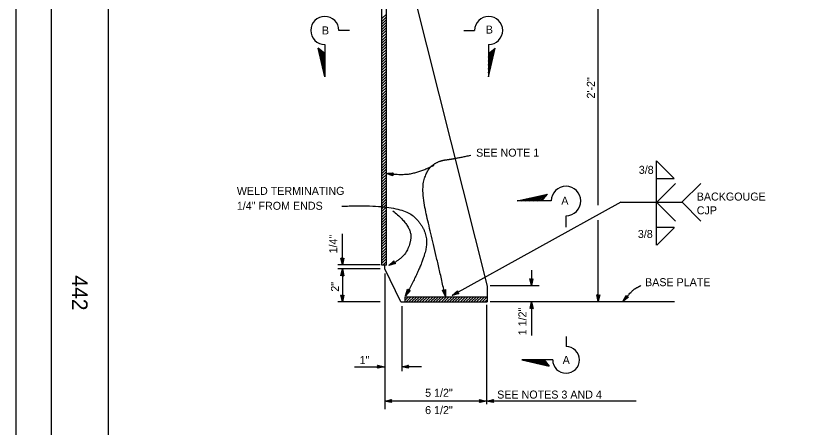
# Model space of a CAD drawing. Extents: x -894 to 866, y -476 to 714.
# Drawn here: x -894 to -188, y 4 to 364 of the extents above; entities that cross this region are included whole.
import ezdxf

# ---------------------------------------------------------------- set-up
doc = ezdxf.new("R2010")
doc.units = 0
for name, color, linetype in [('10 Sheet Format', 7, 'Continuous'), ('56 Stage 3 Anno', 7, 'Continuous'), ('57 Undefined', 7, 'Continuous'), ('60 Nongeo Data', 7, 'Continuous')]:
    doc.layers.add(name, color=color, linetype=linetype)

msp = doc.modelspace()

# ---------------------------------------------------------------- linework, layer by layer
at = {"layer": '10 Sheet Format'}
for p, q in [((-863.46, 668.96), (-863.46, -431.04)), ((-813.45, 643.96), (-813.45, -406.04))]:
    msp.add_line(p, q, dxfattribs=at)
for points in [[(-894.04, 713.58), (865.96, 713.58), (865.96, -476.42), (-894.04, -476.42)], [(-863.46, -431.04), (836.55, -431.04), (836.55, 668.96), (-863.46, 668.96)]]:
    msp.add_lwpolyline(points, close=True, dxfattribs=at)
at = {"layer": '56 Stage 3 Anno'}
for p, q in [((-384.89, 198.56), (-384.89, 493.26)), ((-602.44, 351.21), (-611.79, 351.21)), ((-502.38, 351.21), (-493.04, 351.21)), ((-624.07, 310.6), (-629.8, 335.71)), ((-624.07, 331.16), (-629.8, 335.71)), ((-624.07, 314.05), (-628.83, 334.95)), ((-624.07, 317.5), (-627.87, 334.19)), ((-624.07, 320.95), (-626.91, 333.42)), ((-624.07, 324.41), (-625.95, 332.66)), ((-624.07, 338.93), (-624.07, 310.6)), ((-480.75, 338.93), (-480.75, 310.6)), ((-480.75, 310.6), (-475.03, 335.71)), ((-480.75, 331.16), (-475.03, 335.71)), ((-480.75, 314.05), (-475.99, 334.95)), ((-480.75, 317.5), (-476.95, 334.19)), ((-480.75, 320.95), (-477.91, 333.42)), ((-480.75, 324.41), (-478.87, 332.66)), ((-624.07, 327.86), (-624.99, 331.89)), ((-480.75, 327.86), (-479.83, 331.89)), ((-333.89, 163.46), (-333.89, 237.32)), ((-333.87, 237.15), (-318.6, 221.89)), ((-570.37, 226.31), (-570.37, 226.31)), ((-564.35, 226.93), (-564.35, 226.93)), ((-564.66, 224.32), (-564.66, 224.32)), ((-318.41, 221.7), (-333.89, 221.7)), ((-333.86, 201.01), (-317.39, 217.48)), ((-311.64, 201.1), (-295.17, 217.57)), ((-455.85, 202.22), (-429.41, 208.25)), ((-452.21, 202.22), (-430.21, 207.24)), ((-448.58, 202.22), (-431.02, 206.23)), ((-444.95, 202.22), (-431.82, 205.21)), ((-434.2, 202.22), (-429.41, 208.25)), ((-365.17, 201.04), (-512.64, 119.58)), ((-426.03, 202.22), (-455.85, 202.22)), ((-441.31, 202.22), (-432.63, 204.21)), ((-437.68, 202.22), (-433.43, 203.19)), ((-365.17, 201.04), (-311.52, 201.04)), ((-333.73, 200.95), (-317.26, 184.48)), ((-311.52, 201.04), (-295.05, 184.57)), ((-413.1, 179.46), (-413.1, 189.29)), ((-384.89, 114.25), (-384.89, 185.54)), ((-318.39, 179.01), (-333.89, 179.01)), ((-333.78, 163.61), (-318.3, 179.1)), ((-608.67, 146.34), (-608.67, 173.64)), ((-609.98, 152.24), (-609.98, 152.24)), ((-609.98, 152.24), (-609.98, 152.24)), ((-607.35, 152.24), (-607.35, 152.24)), ((-607.35, 152.24), (-607.35, 152.24)), ((-562.95, 148.94), (-562.95, 148.94)), ((-562.95, 148.94), (-562.95, 148.94)), ((-575.66, 146.34), (-612.66, 146.34)), ((-575.66, 142.82), (-612.66, 142.82)), ((-608.67, 146.34), (-608.67, 146.34)), ((-608.67, 146.34), (-608.67, 146.34)), ((-608.67, 142.82), (-608.67, 114.14)), ((-608.67, 142.82), (-608.67, 142.82)), ((-608.67, 142.82), (-608.67, 142.82)), ((-568.21, 145.95), (-568.21, 145.95)), ((-568.21, 145.95), (-568.21, 145.95)), ((-443.4, 141.84), (-443.4, 128.27)), ((-609.99, 136.91), (-609.99, 136.91)), ((-609.99, 136.91), (-609.99, 136.91)), ((-607.36, 136.91), (-607.36, 136.91)), ((-607.36, 136.91), (-607.36, 136.91)), ((-571.66, 138.79), (-571.66, 20.3)), ((-444.73, 134.27), (-444.73, 134.27)), ((-442.06, 134.27), (-442.06, 134.27)), ((-436.63, 128.07), (-479.32, 128.07)), ((-443.4, 128.27), (-443.4, 128.27)), ((-551.67, 125.26), (-551.67, 125.26)), ((-551.67, 125.26), (-551.67, 125.26)), ((-549.37, 123.99), (-549.37, 123.99)), ((-549.37, 123.99), (-549.37, 123.99)), ((-521.18, 124.26), (-521.18, 124.26)), ((-521.18, 124.26), (-521.18, 124.26)), ((-518.61, 124.84), (-518.61, 124.84)), ((-518.61, 124.84), (-518.61, 124.84)), ((-508.1, 123.58), (-508.1, 123.58)), ((-508.1, 123.58), (-508.1, 123.58)), ((-506.83, 121.28), (-506.83, 121.28)), ((-506.83, 121.28), (-506.83, 121.28)), ((-386.2, 120.15), (-386.2, 120.15)), ((-383.57, 120.15), (-383.57, 120.15)), ((-575.66, 114.14), (-612.66, 114.14)), ((-609.98, 120.05), (-609.98, 120.05)), ((-608.67, 114.14), (-608.67, 114.14)), ((-607.35, 120.05), (-607.35, 120.05)), ((-553.39, 119.46), (-553.39, 119.46)), ((-553.39, 119.46), (-553.39, 119.46)), ((-518.61, 118.79), (-518.61, 118.79)), ((-518.61, 118.79), (-518.61, 118.79)), ((-512.64, 119.58), (-512.64, 119.58)), ((-512.64, 119.58), (-512.64, 119.58)), ((-479.49, 114.25), (-318.33, 114.25)), ((-443.2, 114.17), (-443.2, 84.54)), ((-443.2, 114.17), (-443.2, 114.17)), ((-384.89, 114.25), (-384.89, 114.25)), ((-363.37, 114.24), (-363.37, 114.24)), ((-360.61, 119.73), (-360.61, 119.73)), ((-358.54, 118.04), (-358.54, 118.04)), ((-556.75, 110.15), (-556.75, 53.41)), ((-482.54, 111.4), (-482.54, 24.69)), ((-444.54, 108.17), (-444.54, 108.17)), ((-441.87, 108.17), (-441.87, 108.17)), ((-413.04, 83.88), (-413.04, 75)), ((-597.99, 57.4), (-571.66, 57.4)), ((-577.88, 58.71), (-577.88, 58.71)), ((-571.98, 57.4), (-571.98, 57.4)), ((-539.5, 57.4), (-556.75, 57.4)), ((-556.75, 57.4), (-556.75, 57.4)), ((-550.84, 58.7), (-550.84, 58.7)), ((-424.71, 63.33), (-451.62, 63.33)), ((-451.62, 63.33), (-427.76, 57.89)), ((-448.34, 63.33), (-428.49, 58.81)), ((-445.06, 63.33), (-429.21, 59.72)), ((-441.79, 63.33), (-429.94, 60.63)), ((-438.5, 63.33), (-430.67, 61.54)), ((-435.22, 63.33), (-431.39, 62.46)), ((-432.09, 63.33), (-427.76, 57.89)), ((-577.88, 56.09), (-577.88, 56.09)), ((-550.84, 56.08), (-550.84, 56.08)), ((-565.75, 28.66), (-565.75, 28.66)), ((-488.78, 28.67), (-488.78, 28.67)), ((-476.63, 28.66), (-476.63, 28.66)), ((-571.66, 27.35), (-571.66, 27.35)), ((-482.54, 27.35), (-571.66, 27.35)), ((-565.75, 26.03), (-565.75, 26.03)), ((-488.78, 26.04), (-488.78, 26.04)), ((-482.87, 27.35), (-482.87, 27.35)), ((-351.62, 27.35), (-482.54, 27.35)), ((-482.54, 27.35), (-482.54, 27.35)), ((-476.63, 26.03), (-476.63, 26.03))]:
    msp.add_line(p, q, dxfattribs=at)
for points in [[(-564.66, 224.32), (-570.37, 226.31), (-564.35, 226.93), (-564.6, 226.6), (-569.01, 226.16), (-564.83, 224.69), (-564.99, 225.06), (-567.67, 226), (-564.85, 226.28), (-565.1, 225.96), (-566.32, 225.84), (-565.16, 225.43), (-565.29, 225.72), (-564.35, 226.93), (-565.29, 225.72)], [(-607.35, 152.24), (-608.67, 146.34), (-609.98, 152.24), (-609.63, 152.03), (-608.67, 147.71), (-607.7, 152.03), (-608.05, 151.83), (-608.67, 149.06), (-609.28, 151.82), (-608.93, 151.61), (-608.67, 150.42), (-608.4, 151.62), (-608.67, 151.46), (-609.98, 152.24), (-608.67, 151.46)], [(-607.35, 152.24), (-608.67, 146.34), (-609.98, 152.24), (-609.63, 152.03), (-608.67, 147.71), (-607.7, 152.03), (-608.05, 151.83), (-608.67, 149.06), (-609.28, 151.82), (-608.93, 151.61), (-608.67, 150.42), (-608.4, 151.62), (-608.67, 151.46), (-609.98, 152.24), (-608.67, 151.46)], [(-562.35, 147.47), (-568.21, 145.95), (-563.55, 149.81), (-563.58, 149.4), (-566.99, 146.58), (-562.7, 147.69), (-563.04, 147.9), (-565.79, 147.19), (-563.6, 149), (-563.63, 148.59), (-564.58, 147.81), (-563.38, 148.12), (-563.65, 148.29), (-563.55, 149.81), (-563.65, 148.29)], [(-609.99, 136.91), (-608.67, 142.82), (-607.36, 136.91), (-607.71, 137.12), (-608.67, 141.45), (-609.64, 137.12), (-609.29, 137.33), (-608.67, 140.1), (-608.06, 137.33), (-608.41, 137.54), (-608.67, 138.74), (-608.94, 137.54), (-608.67, 137.7), (-607.36, 136.91), (-608.67, 137.7)], [(-609.99, 136.91), (-608.67, 142.82), (-607.36, 136.91), (-607.71, 137.12), (-608.67, 141.45), (-609.64, 137.12), (-609.29, 137.33), (-608.67, 140.1), (-608.06, 137.33), (-608.41, 137.54), (-608.67, 138.74), (-608.94, 137.54), (-608.67, 137.7), (-607.36, 136.91), (-608.67, 137.7)], [(-442.06, 134.27), (-443.4, 128.27), (-444.73, 134.27), (-444.38, 134.06), (-443.41, 129.66), (-442.42, 134.06), (-442.77, 133.85), (-443.4, 131.03), (-444.02, 133.84), (-443.67, 133.63), (-443.4, 132.41), (-443.13, 133.63), (-443.4, 133.47), (-444.73, 134.27), (-443.4, 133.47)], [(-549.37, 123.99), (-553.39, 119.46), (-551.67, 125.26), (-551.47, 124.91), (-552.73, 120.66), (-549.78, 123.97), (-550.19, 123.96), (-552.07, 121.84), (-551.27, 124.55), (-551.06, 124.2), (-551.41, 123.03), (-550.59, 123.95), (-550.91, 123.94), (-551.67, 125.26), (-550.91, 123.94)], [(-549.37, 123.99), (-553.39, 119.46), (-551.67, 125.26), (-551.47, 124.91), (-552.73, 120.66), (-549.78, 123.97), (-550.19, 123.96), (-552.07, 121.84), (-551.27, 124.55), (-551.06, 124.2), (-551.41, 123.03), (-550.59, 123.95), (-550.91, 123.94), (-551.67, 125.26), (-550.91, 123.94)], [(-518.61, 124.84), (-518.61, 118.79), (-521.18, 124.26), (-520.79, 124.13), (-518.91, 120.12), (-518.91, 124.56), (-519.2, 124.28), (-519.2, 121.44), (-520.4, 124.01), (-520.02, 123.88), (-519.5, 122.77), (-519.5, 124), (-519.73, 123.78), (-521.18, 124.26), (-519.73, 123.78)], [(-518.61, 124.84), (-518.61, 118.79), (-521.18, 124.26), (-520.79, 124.13), (-518.91, 120.12), (-518.91, 124.56), (-519.2, 124.28), (-519.2, 121.44), (-520.4, 124.01), (-520.02, 123.88), (-519.5, 122.77), (-519.5, 124), (-519.73, 123.78), (-521.18, 124.26), (-519.73, 123.78)], [(-506.83, 121.28), (-512.64, 119.58), (-508.1, 123.58), (-508.11, 123.18), (-511.44, 120.25), (-507.18, 121.49), (-507.53, 121.69), (-510.25, 120.89), (-508.13, 122.77), (-508.14, 122.36), (-509.06, 121.55), (-507.88, 121.9), (-508.16, 122.06), (-508.1, 123.58), (-508.16, 122.06)], [(-506.83, 121.28), (-512.64, 119.58), (-508.1, 123.58), (-508.11, 123.18), (-511.44, 120.25), (-507.18, 121.49), (-507.53, 121.69), (-510.25, 120.89), (-508.13, 122.77), (-508.14, 122.36), (-509.06, 121.55), (-507.88, 121.9), (-508.16, 122.06), (-508.1, 123.58), (-508.16, 122.06)], [(-383.57, 120.15), (-384.89, 114.25), (-386.2, 120.16), (-385.85, 119.94), (-384.9, 115.62), (-383.92, 119.95), (-384.27, 119.74), (-384.89, 116.97), (-385.5, 119.73), (-385.15, 119.52), (-384.89, 118.33), (-384.62, 119.53), (-384.89, 119.37), (-386.2, 120.16), (-384.89, 119.37)], [(-607.35, 120.05), (-608.67, 114.14), (-609.98, 120.05), (-609.63, 119.84), (-608.67, 115.51), (-607.7, 119.84), (-608.05, 119.63), (-608.67, 116.86), (-609.28, 119.63), (-608.93, 119.42), (-608.67, 118.22), (-608.4, 119.42), (-608.67, 119.26), (-609.98, 120.05), (-608.67, 119.26)], [(-444.54, 108.17), (-443.2, 114.17), (-441.87, 108.17), (-442.22, 108.38), (-443.19, 112.78), (-444.18, 108.38), (-443.83, 108.59), (-443.2, 111.4), (-442.58, 108.59), (-442.93, 108.81), (-443.2, 110.02), (-443.47, 108.8), (-443.2, 108.97), (-441.87, 108.17), (-443.2, 108.97)], [(-358.54, 118.04), (-363.37, 114.24), (-360.61, 119.73), (-360.47, 119.34), (-362.5, 115.32), (-358.95, 118.1), (-359.36, 118.16), (-361.62, 116.38), (-360.33, 118.95), (-360.19, 118.56), (-360.75, 117.45), (-359.77, 118.22), (-360.08, 118.27), (-360.61, 119.73), (-360.08, 118.27)], [(-577.88, 58.71), (-571.98, 57.4), (-577.88, 56.09), (-577.67, 56.44), (-573.34, 57.39), (-577.67, 58.36), (-577.46, 58.02), (-574.69, 57.4), (-577.46, 56.78), (-577.25, 57.13), (-576.05, 57.4), (-577.25, 57.67), (-577.09, 57.4), (-577.88, 56.09), (-577.09, 57.4)], [(-550.84, 56.08), (-556.75, 57.4), (-550.84, 58.7), (-551.05, 58.36), (-555.38, 57.4), (-551.05, 56.43), (-551.26, 56.77), (-554.03, 57.39), (-551.26, 58.01), (-551.47, 57.66), (-552.67, 57.39), (-551.47, 57.12), (-551.63, 57.4), (-550.84, 58.7), (-551.63, 57.4)], [(-565.75, 26.03), (-571.66, 27.35), (-565.75, 28.66), (-565.96, 28.31), (-570.29, 27.36), (-565.96, 26.38), (-566.17, 26.73), (-568.94, 27.35), (-566.17, 27.96), (-566.38, 27.61), (-567.58, 27.35), (-566.38, 27.08), (-566.54, 27.35), (-565.75, 28.66), (-566.54, 27.35)], [(-488.78, 28.67), (-482.87, 27.35), (-488.78, 26.04), (-488.57, 26.39), (-484.24, 27.35), (-488.57, 28.32), (-488.36, 27.97), (-485.59, 27.35), (-488.36, 26.74), (-488.15, 27.09), (-486.95, 27.35), (-488.15, 27.62), (-487.99, 27.35), (-488.78, 26.04), (-487.99, 27.35)], [(-476.63, 26.03), (-482.54, 27.35), (-476.63, 28.66), (-476.84, 28.31), (-481.17, 27.36), (-476.84, 26.38), (-477.05, 26.73), (-479.82, 27.35), (-477.05, 27.96), (-477.26, 27.61), (-478.46, 27.35), (-477.26, 27.08), (-477.42, 27.35), (-476.63, 28.66), (-477.42, 27.35)]]:
    msp.add_lwpolyline(points, close=True, dxfattribs=at)
for centre, radius, start, end in [((-624.07, 351.21), 12.28, 0, 270), ((-480.76, 351.21), 12.28, 270, 180), ((-413.1, 202.22), 12.93, 270, 180), ((-413.04, 63.33), 11.67, 180, 90)]:
    msp.add_arc(centre, radius, start, end, dxfattribs=at)
for points in [[(-518.61, 118.79), (-527.38, 157.96), (-540.32, 210.89), (-534.05, 230.9), (-523.62, 237.57), (-512.35, 238.82), (-496.48, 242.15)], [(-570.37, 226.31), (-556.18, 224.65), (-541.57, 227.57), (-528.63, 233.4), (-528.63, 233.4)], [(-609.22, 197.64), (-557.74, 200.03), (-533.4, 176.23), (-537.19, 148.7), (-553.39, 119.46)], [(-564.52, 193.65), (-546.96, 179.67), (-550.98, 157.65), (-563.73, 147.33), (-568.21, 145.95)], [(-363.37, 114.24), (-355.67, 123.57), (-351.67, 126.37), (-347.58, 128.21)]]:
    msp.add_open_spline(points, degree=2, dxfattribs=at)
at = {"layer": '60 Nongeo Data'}
for p, q in [((-574.05, 146.24), (-574.05, 541.75)), ((-574.01, 493.34), (-482.15, 127.66)), ((-570.04, 146.24), (-570.04, 477.2)), ((-574.08, 361.54), (-570.07, 365.54)), ((-574.08, 359.16), (-570.07, 363.17)), ((-574.08, 356.79), (-570.07, 360.79)), ((-574.08, 354.41), (-570.07, 358.42)), ((-574.08, 352.04), (-570.07, 356.04)), ((-574.08, 349.66), (-570.07, 353.67)), ((-574.06, 347.32), (-570.06, 351.33)), ((-574.06, 344.95), (-570.06, 348.95)), ((-574.06, 342.57), (-570.06, 346.58)), ((-574.06, 340.2), (-570.06, 344.2)), ((-574.06, 337.82), (-570.06, 341.83)), ((-574.06, 335.45), (-570.06, 339.45)), ((-574.06, 333.07), (-570.06, 337.08)), ((-574.06, 330.7), (-570.06, 334.7)), ((-574.06, 328.32), (-570.06, 332.33)), ((-574.06, 325.95), (-570.06, 329.95)), ((-574.06, 323.57), (-570.06, 327.58)), ((-574.06, 321.2), (-570.06, 325.2)), ((-574.06, 318.82), (-570.06, 322.83)), ((-574.06, 316.45), (-570.06, 320.45)), ((-574.06, 314.07), (-570.06, 318.08)), ((-574.06, 311.7), (-570.06, 315.7)), ((-574.06, 309.32), (-570.06, 313.33)), ((-574.06, 306.95), (-570.06, 310.95)), ((-574.06, 304.57), (-570.06, 308.58)), ((-574.06, 302.2), (-570.06, 306.2)), ((-574.06, 299.82), (-570.06, 303.83)), ((-574.06, 297.45), (-570.06, 301.45)), ((-574.06, 295.07), (-570.06, 299.08)), ((-574.06, 292.7), (-570.06, 296.7)), ((-574.06, 290.32), (-570.06, 294.33)), ((-574.06, 287.95), (-570.06, 291.95)), ((-574.06, 285.57), (-570.06, 289.58)), ((-574.06, 283.2), (-570.06, 287.2)), ((-574.06, 280.82), (-570.06, 284.83)), ((-574.06, 278.45), (-570.06, 282.45)), ((-574.06, 276.07), (-570.06, 280.08)), ((-574.06, 273.7), (-570.06, 277.7)), ((-574.06, 271.32), (-570.06, 275.33)), ((-574.06, 268.95), (-570.06, 272.95)), ((-574.06, 266.57), (-570.06, 270.58)), ((-574.06, 264.2), (-570.06, 268.21)), ((-574.06, 261.82), (-570.06, 265.83)), ((-574.06, 259.45), (-570.06, 263.46)), ((-574.06, 257.07), (-570.06, 261.08)), ((-574.06, 254.7), (-570.06, 258.71)), ((-574.06, 252.32), (-570.06, 256.33)), ((-574.06, 249.95), (-570.06, 253.96)), ((-574.06, 247.57), (-570.06, 251.58)), ((-574.06, 245.2), (-570.06, 249.21)), ((-574.06, 242.82), (-570.06, 246.83)), ((-574.06, 240.45), (-570.06, 244.46)), ((-574.06, 238.07), (-570.06, 242.08)), ((-574.06, 235.7), (-570.06, 239.7)), ((-574.06, 233.32), (-570.06, 237.33)), ((-574.06, 230.95), (-570.06, 234.95)), ((-574.06, 228.57), (-570.06, 232.58)), ((-574.06, 226.2), (-570.06, 230.21)), ((-574.06, 223.82), (-570.06, 227.83)), ((-574.06, 221.45), (-570.06, 225.46)), ((-574.06, 219.07), (-570.06, 223.08)), ((-574.06, 216.7), (-570.06, 220.71)), ((-574.06, 214.32), (-570.06, 218.33)), ((-574.06, 211.95), (-570.06, 215.96)), ((-574.06, 209.57), (-570.06, 213.58)), ((-574.06, 207.2), (-570.06, 211.21)), ((-574.06, 204.82), (-570.06, 208.83)), ((-574.06, 202.45), (-570.06, 206.46)), ((-574.06, 200.07), (-570.06, 204.08)), ((-574.06, 197.7), (-570.06, 201.71)), ((-574.06, 195.32), (-570.06, 199.33)), ((-574.06, 192.95), (-570.06, 196.96)), ((-574.06, 190.57), (-570.06, 194.58)), ((-574.06, 188.2), (-570.06, 192.21)), ((-574.06, 185.82), (-570.06, 189.83)), ((-574.06, 183.45), (-570.06, 187.46)), ((-574.06, 181.07), (-570.06, 185.08)), ((-574.06, 178.7), (-570.06, 182.71)), ((-574.06, 176.32), (-570.06, 180.33)), ((-574.06, 173.95), (-570.06, 177.96)), ((-574.06, 171.57), (-570.06, 175.58)), ((-574.06, 169.2), (-570.06, 173.21)), ((-574.06, 166.82), (-570.06, 170.83)), ((-574.06, 164.45), (-570.06, 168.46)), ((-574.06, 162.08), (-570.06, 166.08)), ((-574.06, 159.7), (-570.06, 163.71)), ((-574.06, 157.32), (-570.06, 161.33)), ((-574.06, 154.95), (-570.06, 158.96)), ((-574.06, 152.58), (-570.06, 156.58)), ((-574.06, 150.2), (-570.06, 154.21)), ((-574.06, 147.83), (-570.06, 151.83)), ((-573.27, 146.24), (-570.06, 149.46)), ((-570.04, 146.24), (-574.05, 146.24)), ((-571.67, 142.82), (-571.67, 146.31)), ((-557.43, 114.14), (-571.67, 142.82)), ((-482.15, 127.66), (-482.15, 114.14)), ((-557.43, 114.14), (-482.15, 114.14)), ((-554.21, 118.32), (-482.15, 118.32)), ((-554.21, 118.32), (-554.21, 114.14)), ((-554.21, 117.52), (-553.47, 118.25)), ((-554.21, 115.14), (-551.09, 118.25)), ((-552.73, 114.25), (-548.72, 118.25)), ((-550.35, 114.25), (-546.34, 118.25)), ((-547.98, 114.25), (-543.97, 118.25)), ((-545.6, 114.25), (-541.59, 118.25)), ((-543.23, 114.25), (-539.22, 118.25)), ((-540.85, 114.25), (-536.84, 118.25)), ((-538.48, 114.25), (-534.47, 118.25)), ((-536.1, 114.25), (-532.09, 118.25)), ((-533.73, 114.25), (-529.72, 118.25)), ((-531.35, 114.25), (-527.34, 118.25)), ((-528.98, 114.25), (-524.97, 118.25)), ((-526.6, 114.25), (-522.59, 118.25)), ((-524.23, 114.25), (-520.22, 118.25)), ((-521.85, 114.25), (-517.84, 118.25)), ((-519.48, 114.25), (-515.47, 118.25)), ((-517.1, 114.25), (-513.1, 118.25)), ((-514.73, 114.25), (-510.72, 118.25)), ((-512.35, 114.25), (-508.34, 118.25)), ((-509.98, 114.25), (-505.97, 118.25)), ((-507.6, 114.25), (-503.59, 118.25)), ((-505.23, 114.25), (-501.22, 118.25)), ((-502.85, 114.25), (-498.85, 118.25)), ((-500.48, 114.25), (-496.47, 118.25)), ((-498.1, 114.25), (-494.1, 118.25)), ((-495.73, 114.25), (-491.72, 118.25)), ((-493.35, 114.25), (-489.35, 118.25)), ((-490.98, 114.25), (-486.97, 118.25)), ((-488.6, 114.25), (-484.59, 118.25)), ((-486.23, 114.25), (-482.22, 118.25)), ((-483.85, 114.25), (-482.15, 115.95))]:
    msp.add_line(p, q, dxfattribs=at)

# ---------------------------------------------------------------- texts
at = {"layer": '10 Sheet Format'}
msp.add_text('442', height=13.779, rotation=270, dxfattribs=at).set_placement((-845.33, 137.24))
at = {"layer": '57 Undefined'}
for s, p in [('B', (-626.6, 347.75)), ('B', (-483.25, 348.49)), ('SEE NOTE 1', (-491.71, 240.92)), ('3/8', (-349.44, 225.92)), ('WELD TERMINATING', (-701.01, 207.53)), ('A', (-417.22, 198.95)), ('BACKGOUGE', (-298.73, 202.56)), ('1/4" FROM ENDS', (-701.01, 194.53)), ('CJP', (-298.73, 190.56)), ('3/8', (-350.24, 169.89)), ('BASE PLATE', (-343.95, 127.76)), ('1"', (-593.66, 59.68)), ('A', (-416.03, 59.8)), ('5 1/2"', (-536.32, 31.1)), ('SEE NOTES 3 AND 4', (-473.29, 29.56)), ('6 1/2"', (-536.32, 15.98))]:
    msp.add_text(s, height=7, dxfattribs=at).set_placement(p)
for s, p in [('2\'-2"', (-387.86, 291.73)), ('1/4"', (-613.23, 156.38)), ('2"', (-611.65, 122.93)), ('1 1/2"', (-447.74, 84.84))]:
    msp.add_text(s, height=7, rotation=90, dxfattribs=at).set_placement(p)

doc.saveas('drawing.dxf')
